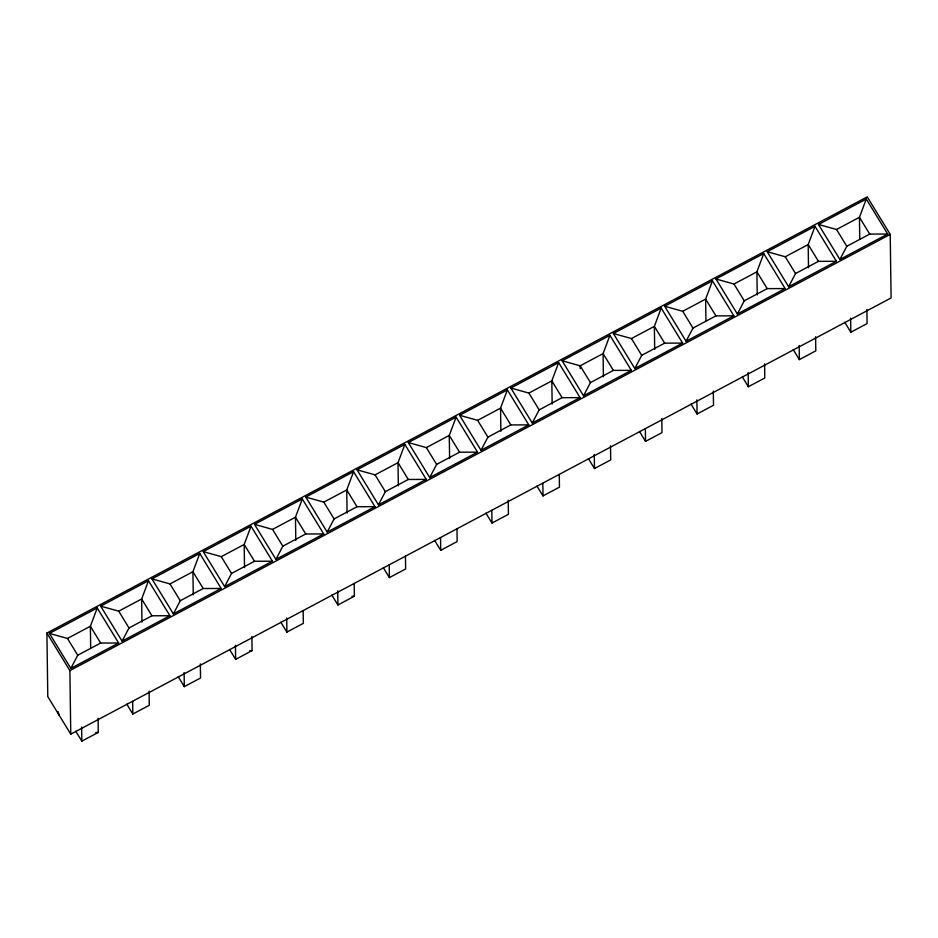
<?xml version="1.0" encoding="UTF-8"?>
<svg xmlns="http://www.w3.org/2000/svg" width="938" height="938" viewBox="0 0 938 938"><rect width="100%" height="100%" fill="white"/><g stroke="black" fill="none" stroke-linecap="round" stroke-linejoin="round"><path stroke-width="1.41" d="M97.212 607.988L49.421 633.408L70.831 668.407L118.634 642.999L97.212 607.988L90.388 626.256L90.693 647.959M148.485 580.728L100.683 606.147L122.104 641.146L169.907 615.727L148.485 580.728L141.661 598.983L141.978 622.14M199.759 553.467L151.956 578.887L173.378 613.886L221.169 588.466L199.759 553.467L192.923 571.723L193.251 594.868M251.021 526.206L203.229 551.614L224.651 586.625L272.442 561.205L251.021 526.206L244.197 544.462L244.525 567.607M302.294 498.934L254.503 524.354L275.924 559.353L323.716 533.945L302.294 498.934L295.47 517.201L295.798 540.347M353.567 471.673L305.776 497.093L327.186 532.092L374.989 506.672L353.567 471.673L346.743 489.941L347.06 513.086M404.841 444.413L357.038 469.832L378.46 504.832L426.262 479.412L404.841 444.413L398.017 462.669L398.333 485.825M456.114 417.152L408.311 442.56L429.733 477.571L477.524 452.151L456.114 417.152L449.279 435.408L449.607 458.553M507.376 389.891L459.585 415.3L481.006 450.299L528.798 424.891L507.376 389.891L500.552 408.147L500.88 431.292M558.649 362.619L510.858 388.039L532.268 423.038L580.071 397.63L558.649 362.619L551.825 380.887L552.154 404.032M609.923 335.358L562.132 360.778L583.542 395.777L631.344 370.358L609.923 335.358L603.099 353.614L603.415 376.771M661.196 308.098L613.393 333.506L634.815 368.517L682.618 343.097L661.196 308.098L654.372 326.354L654.689 349.499M712.47 280.837L664.667 306.245L686.088 341.244L733.879 315.836L712.47 280.837L705.634 299.093L705.939 320.796M763.731 253.565L715.94 278.985L737.362 313.984L785.153 288.576L763.731 253.565L756.907 271.832L757.236 294.978M815.005 226.304L767.214 251.724L788.624 286.723L836.426 261.303L815.005 226.304L808.181 244.56L808.509 267.717M866.278 199.044L818.487 224.463L839.897 259.463L887.7 234.043L866.278 199.044L859.454 217.299L859.759 239.002M70.831 668.407L77.737 655.24L100.659 643.046L118.634 642.999M122.104 641.146L128.998 627.968L151.933 615.785L169.907 615.727M173.378 613.886L180.272 600.707L203.206 588.513L221.169 588.466M224.651 586.625L231.545 573.446L254.479 561.252L272.442 561.205M275.924 559.353L282.819 546.186L305.741 533.992L323.716 533.945M327.186 532.092L334.092 518.913L357.015 506.731L374.989 506.672M378.46 504.832L385.354 491.653L408.288 479.459L426.262 479.412M429.733 477.571L436.627 464.392L459.561 452.198L477.524 452.151M481.006 450.299L487.901 437.131L510.835 424.937L528.798 424.891M532.268 423.038L539.174 409.871L562.096 397.677L580.071 397.63M583.542 395.777L590.448 382.598L613.37 370.404L631.344 370.358M634.815 368.517L641.709 355.338L664.643 343.144L682.618 343.097M686.088 341.244L692.983 328.077L715.917 315.883L733.879 315.836M737.362 313.984L744.256 300.817L767.19 288.623L785.153 288.576M788.624 286.723L795.53 273.544L818.452 261.35L836.426 261.303M839.897 259.463L846.803 246.284L869.725 234.09L887.7 234.043M46.9 633.056L867.24 196.851L890.209 234.394L891.1 297.944L70.76 734.161L47.791 696.617L46.9 633.056L69.881 670.611L70.76 734.161M49.421 633.408L67.454 638.45L90.388 626.256L100.659 643.046M100.683 606.147L118.727 611.177L141.661 598.983L151.933 615.785M151.956 578.887L170.001 583.917L192.923 571.723L203.206 588.513M203.229 551.614L221.274 556.656L244.197 544.462L254.479 561.252M254.503 524.354L272.536 529.395L295.47 517.201L305.741 533.992M305.776 497.093L323.809 502.123L346.743 489.941L357.015 506.731M357.038 469.832L375.083 474.863L398.017 462.669L408.288 479.459M408.311 442.56L426.356 447.602L449.279 435.408L459.561 452.198M459.585 415.3L477.63 420.341L500.552 408.147L510.835 424.937M510.858 388.039L528.891 393.069L551.825 380.887L562.096 397.677M613.393 333.506L631.438 338.548L654.372 326.354L664.643 343.144M664.667 306.245L682.712 311.287L705.634 299.093L715.917 315.883M715.94 278.985L733.985 284.026L756.907 271.832L767.19 288.623M767.214 251.724L785.247 256.754L808.181 244.56L818.452 261.35M818.487 224.463L836.52 229.493L859.454 217.299L869.725 234.09M69.881 670.611L890.209 234.394M75.755 731.241L81.817 741.149L98.255 732.414L98.068 718.285M126.771 704.121L132.833 714.029L149.271 705.282L149.083 691.165M178.243 676.744L184.305 686.651L200.544 678.022L200.345 663.893M229.564 649.459L235.637 659.367L252.076 650.62L251.876 636.503M280.837 622.187L286.899 632.095L303.349 623.36L303.162 610.65M331.853 595.067L337.926 604.975L354.365 596.228L354.189 583.518M383.325 567.689L389.399 577.597L405.626 568.967L405.451 556.257M434.657 540.405L440.719 550.313L457.158 541.566L456.982 528.856M485.919 513.133L491.993 523.052L508.431 514.305L508.232 500.177M536.946 486.013L543.008 495.921L559.447 487.174L559.271 474.464M588.419 458.635L594.481 468.543L610.72 459.913L610.521 445.785M639.481 431.48L645.543 441.388L661.982 432.653L661.794 418.524M691.013 404.079L697.075 413.998L713.513 405.251L713.314 391.123M742.275 376.818L748.348 386.726L764.787 377.991L764.587 363.862M793.302 349.686L799.364 359.606L815.802 350.859L815.603 336.73M844.775 322.32L850.836 332.228L867.075 323.598L866.876 309.47M351.879 596.275L354.365 596.228M249.59 650.667L252.076 650.62M95.77 732.461L98.255 732.414M562.132 360.778L580.165 365.808L590.448 382.598M836.52 229.493L846.803 246.284M785.247 256.754L795.53 273.544M733.985 284.026L744.256 300.817M682.712 311.287L692.983 328.077M631.438 338.548L641.709 355.338M613.37 370.404L603.099 353.614L580.165 365.808L580.212 368.704M528.891 393.069L539.174 409.871M477.63 420.341L487.901 437.131M426.356 447.602L436.627 464.392M375.083 474.863L385.354 491.653M323.809 502.123L334.092 518.913M272.536 529.395L282.819 546.186M221.274 556.656L231.545 573.446M170.001 583.917L180.272 600.707M118.727 611.177L128.998 627.968M67.454 638.45L77.737 655.24M850.637 318.111L850.836 332.228M799.164 345.477L799.364 359.606M748.149 372.609L748.348 386.726M696.875 399.869L697.075 413.998M645.367 428.678L645.543 441.388M594.282 454.426L594.481 468.543M542.832 483.211L543.008 495.921M491.805 510.331L491.993 523.052M440.543 537.603L440.719 550.313M389.211 564.887L389.399 577.597M337.727 590.846L337.926 604.975M286.711 617.978L286.899 632.095M235.438 645.238L235.637 659.367M184.118 672.534L184.305 686.651M132.657 701.319L132.833 714.029M81.618 727.032L81.817 741.149M59.27 715.389L58.097 711.766L58.121 713.513"/></g></svg>
